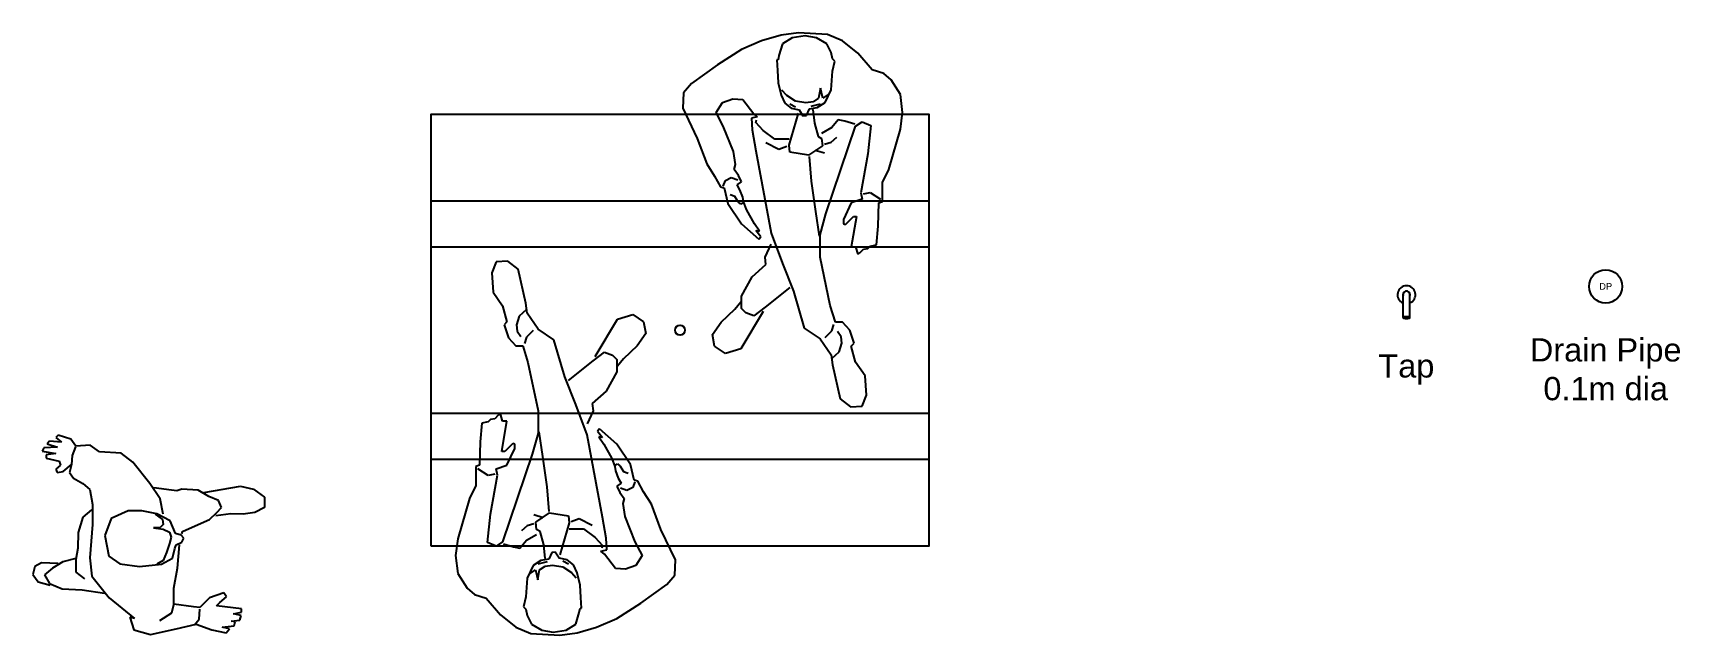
# Model space of a CAD drawing. Header units: metres. Extents: x -2.8 to 19.1, y -6.5 to 7.4.
# Drawn here: x 4.265 to 9.224, y 4.7 to 6.513 of the extents above; entities that cross this region are included whole.
import ezdxf

# ---------------------------------------------------------------- set-up
doc = ezdxf.new("R2010")
doc.units = ezdxf.units.M
doc.layers.add('Furniture', color=136, linetype='Continuous', lineweight=25, true_color=0x008080)
doc.layers.add('Utilities', color=5, linetype='Continuous', lineweight=25, true_color=0x0000ff)
doc.styles.add('textstyle22', font='')
doc.styles.add('textstyle25', font='')
doc.styles.add('textstyle26', font='')
doc.styles.get('textstyle22').set_extended_font_data('Arial')
doc.styles.get('textstyle25').set_extended_font_data('Arial')
doc.styles.get('textstyle26').set_extended_font_data('Arial')

# ---------------------------------------------------------------- blocks, each defined once
blk = doc.blocks.new('Person sitting')
at = {"layer": 'Furniture', "color": 253, "true_color": 0xa0a0a4}
for p, q in [((-0.1618, 0.648), (-0.1814, 0.6262)), ((-0.1182, 0.6763), (-0.1618, 0.648)), ((-0.0637, 0.6828), (-0.1182, 0.6763)), ((-0.0136, 0.6763), (-0.0637, 0.6828)), ((0.1084, 0.6414), (-0.0136, 0.6763)), ((-0.1814, 0.6262), (-0.1923, 0.5914)), ((0.1476, 0.6219), (0.1084, 0.6414)), ((0.2042, 0.6219), (0.1476, 0.6219)), ((0.1769, 0.5848), (0.1977, 0.6164)), ((0.2086, 0.611), (0.2042, 0.6219)), ((0.2783, 0.6088), (0.2086, 0.611)), ((0.3349, 0.6044), (0.2783, 0.6088)), ((0.3393, 0.5849), (0.3349, 0.6044)), ((-0.2424, 0.5479), (-0.2794, 0.5021)), ((-0.1923, 0.5914), (-0.2424, 0.5479)), ((-0.0354, 0.5609), (-0.0245, 0.587)), ((-0.0223, 0.5413), (-0.0354, 0.5609)), ((-0.0245, 0.587), (0.0604, 0.5783)), ((0.0604, 0.5783), (0.1781, 0.5566)), ((0.1813, 0.5653), (0.1769, 0.5848)), ((0.1781, 0.5566), (0.1977, 0.5609)), ((0.1977, 0.5609), (0.2086, 0.5283)), ((0.3458, 0.5783), (0.3393, 0.5849)), ((0.3414, 0.5413), (0.3632, 0.5479)), ((0.348, 0.5653), (0.3458, 0.5783)), ((0.3589, 0.5544), (0.348, 0.5653)), ((0.3632, 0.5479), (0.3589, 0.5544)), ((0.7292, 0.5696), (0.6878, 0.5413)), ((0.788, 0.574), (0.7292, 0.5696)), ((0.8207, 0.5609), (0.788, 0.574)), ((0.8229, 0.5261), (0.8207, 0.5609)), ((-0.2794, 0.5021), (-0.299, 0.4564)), ((-0.0376, 0.5087), (-0.042, 0.4891)), ((-0.0289, 0.5391), (-0.0376, 0.5087)), ((0.2412, 0.4521), (-0.0223, 0.5413)), ((0.2086, 0.5283), (0.2587, 0.5043)), ((0.25, 0.5435), (0.3414, 0.5283)), ((0.25, 0.5348), (0.25, 0.5435)), ((0.2739, 0.5109), (0.25, 0.5348)), ((0.2587, 0.5043), (0.2717, 0.5043)), ((0.2717, 0.5043), (0.2739, 0.5109)), ((0.3414, 0.5283), (0.3414, 0.5413)), ((0.592, 0.5239), (0.568, 0.5021)), ((0.568, 0.5021), (0.568, 0.4804)), ((0.6312, 0.537), (0.592, 0.5239)), ((0.6116, 0.4978), (0.5963, 0.4869)), ((0.6312, 0.5), (0.6116, 0.4978)), ((0.6399, 0.5283), (0.6312, 0.537)), ((0.6573, 0.4913), (0.6312, 0.5)), ((0.6878, 0.5413), (0.6399, 0.5283)), ((0.7987, 0.4947), (0.8229, 0.5261)), ((-0.299, 0.4564), (-0.3034, 0.3694)), ((-0.2707, 0.4543), (-0.2881, 0.4238)), ((-0.2445, 0.4673), (-0.2707, 0.4543)), ((-0.2249, 0.4717), (-0.2445, 0.4673)), ((-0.2184, 0.4782), (-0.2249, 0.4717)), ((-0.1879, 0.4717), (-0.2184, 0.4782)), ((-0.1316, 0.468), (-0.1879, 0.4717)), ((-0.0942, 0.4499), (-0.1316, 0.468)), ((-0.1201, 0.4612), (-0.1072, 0.4428)), ((-0.079, 0.426), (-0.0942, 0.4499)), ((-0.042, 0.4891), (-0.018, 0.4695)), ((-0.018, 0.4695), (-0.0006, 0.439)), ((0.0256, 0.4673), (0.0103, 0.4847)), ((0.0321, 0.4477), (0.0256, 0.4673)), ((0.0495, 0.4194), (0.0583, 0.4477)), ((0.3044, 0.4347), (0.2412, 0.4521)), ((0.5179, 0.4651), (0.3719, 0.4347)), ((0.568, 0.4804), (0.5179, 0.4651)), ((0.5941, 0.4695), (0.5745, 0.476)), ((0.6137, 0.4499), (0.5941, 0.4695)), ((0.6181, 0.4347), (0.666, 0.4673)), ((0.6769, 0.4695), (0.6573, 0.4913)), ((0.666, 0.4673), (0.6965, 0.4717)), ((0.6965, 0.4717), (0.7987, 0.4947)), ((-0.2881, 0.4238), (-0.2946, 0.389)), ((-0.1072, 0.4428), (-0.1366, 0.4354)), ((-0.1366, 0.4354), (-0.1072, 0.4299)), ((-0.1072, 0.4299), (-0.0962, 0.4134)), ((-0.0962, 0.4134), (-0.0925, 0.3913)), ((-0.089, 0.4341), (-0.0816, 0.4062)), ((-0.0744, 0.4022), (-0.079, 0.426)), ((-0.055, 0.3933), (-0.0744, 0.4022)), ((-0.0724, 0.4129), (-0.0311, 0.4173)), ((-0.0311, 0.4173), (0.0082, 0.4281)), ((0.0082, 0.4281), (0.0147, 0.439)), ((0.0147, 0.439), (0.0365, 0.4412)), ((0.0365, 0.4412), (0.0648, 0.3999)), ((0.0648, 0.3999), (0.0561, 0.3433)), ((0.1432, 0.4086), (0.0691, 0.402)), ((0.2347, 0.4216), (0.1432, 0.4086)), ((0.3088, 0.4325), (0.2347, 0.4216)), ((0.3719, 0.4347), (0.3044, 0.4347)), ((0.5854, 0.3868), (0.6181, 0.4347)), ((-0.3034, 0.3694), (-0.2968, 0.3171)), ((-0.2946, 0.389), (-0.2881, 0.3498)), ((-0.2881, 0.3498), (-0.2707, 0.3215)), ((-0.098, 0.3601), (-0.1146, 0.3343)), ((-0.0925, 0.3913), (-0.098, 0.3601)), ((-0.0921, 0.328), (-0.0768, 0.3476)), ((-0.0802, 0.3606), (-0.089, 0.343)), ((-0.0768, 0.3476), (-0.0721, 0.3716)), ((-0.0721, 0.3716), (-0.0536, 0.3828)), ((0.0343, 0.3411), (-0.0616, 0.3694)), ((-0.0536, 0.3828), (-0.055, 0.3933)), ((0.3915, 0.3215), (0.4743, 0.3541)), ((0.4743, 0.3541), (0.5854, 0.3868)), ((-0.2968, 0.3171), (-0.2794, 0.2584)), ((-0.2707, 0.3215), (-0.2358, 0.3106)), ((-0.2358, 0.3106), (-0.2228, 0.3084)), ((-0.2228, 0.3084), (-0.2228, 0.3041)), ((-0.2228, 0.3041), (-0.1901, 0.3063)), ((-0.1901, 0.3063), (-0.153, 0.3084)), ((-0.153, 0.3084), (-0.116, 0.3171)), ((-0.1146, 0.3343), (-0.1311, 0.3196)), ((-0.116, 0.3171), (-0.0921, 0.328)), ((0.0169, 0.2976), (-0.0093, 0.2627)), ((0.0169, 0.3411), (0.0169, 0.2976)), ((0.0474, 0.3106), (0.0278, 0.2714)), ((0.0561, 0.3433), (0.0343, 0.3411)), ((0.0386, 0.3346), (0.0474, 0.3106)), ((0.3001, 0.2867), (0.3915, 0.3215)), ((0.4634, 0.3433), (0.5222, 0.2693)), ((-0.2794, 0.2584), (-0.2533, 0.1974)), ((-0.0093, 0.2627), (-0.0332, 0.241)), ((0.0517, 0.241), (0.3001, 0.2867)), ((0.2935, 0.2519), (0.2717, 0.2366)), ((0.2717, 0.1974), (0.3175, 0.2497)), ((0.3109, 0.2562), (0.2913, 0.241)), ((0.2913, 0.241), (0.2935, 0.2519)), ((0.3175, 0.2497), (0.3109, 0.2562)), ((0.3719, 0.2693), (0.3327, 0.2867)), ((0.3937, 0.2714), (0.3719, 0.2693)), ((0.4308, 0.2301), (0.3937, 0.2714)), ((0.5222, 0.2693), (0.5484, 0.2344)), ((0.5353, 0.2627), (0.6486, 0.1953)), ((-0.1051, 0.1713), (-0.1029, 0.2018)), ((-0.1029, 0.2018), (-0.0594, 0.2344)), ((-0.0594, 0.2344), (-0.0507, 0.2453)), ((-0.0507, 0.2453), (-0.0463, 0.2279)), ((-0.0463, 0.2279), (-0.0115, 0.2301)), ((-0.0332, 0.241), (-0.042, 0.2431)), ((-0.0115, 0.2301), (0.0517, 0.241)), ((0.1911, 0.2018), (0.1694, 0.1931)), ((0.2042, 0.204), (0.1911, 0.2018)), ((0.2282, 0.2127), (0.2042, 0.204)), ((0.2072, 0.2023), (0.2128, 0.1957)), ((0.2717, 0.2366), (0.2282, 0.2127)), ((0.4896, 0.1974), (0.4308, 0.2301)), ((0.5397, 0.2105), (0.5266, 0.1974)), ((0.5484, 0.2344), (0.5397, 0.2105)), ((-0.2533, 0.1974), (-0.2075, 0.1256)), ((-0.0942, 0.1408), (-0.1051, 0.1713)), ((0.0539, 0.1735), (-0.0223, 0.143)), ((0.0931, 0.18), (0.0539, 0.1735)), ((0.1084, 0.1757), (0.0931, 0.18)), ((0.1258, 0.1887), (0.1084, 0.1757)), ((0.1454, 0.1974), (0.1258, 0.1887)), ((0.1323, 0.167), (0.1389, 0.1866)), ((0.141, 0.1496), (0.1323, 0.167)), ((0.1585, 0.143), (0.141, 0.1496)), ((0.1541, 0.1844), (0.1454, 0.1974)), ((0.1694, 0.1931), (0.1541, 0.1844)), ((0.1628, 0.1452), (0.2107, 0.1561)), ((0.1896, 0.178), (0.184, 0.1637)), ((0.205, 0.188), (0.1896, 0.178)), ((0.2128, 0.1957), (0.205, 0.188)), ((0.2107, 0.1561), (0.2717, 0.1974)), ((0.5266, 0.1974), (0.4896, 0.1974)), ((0.5288, 0.1778), (0.507, 0.1953)), ((0.568, 0.1365), (0.5288, 0.1778)), ((0.6617, 0.1496), (0.6399, 0.1169)), ((0.6486, 0.1953), (0.6617, 0.1496)), ((-0.2075, 0.1256), (-0.1509, 0.0473)), ((-0.0637, 0.1213), (-0.0942, 0.1408)), ((-0.0223, 0.143), (-0.0637, 0.1213)), ((0.0909, 0.093), (0.128, 0.1169)), ((0.128, 0.1169), (0.1606, 0.1343)), ((0.1606, 0.1343), (0.1628, 0.1452)), ((0.605, 0.1104), (0.568, 0.1365)), ((0.6399, 0.1169), (0.605, 0.1104)), ((-0.0768, 0.0211), (0.0147, 0.0647)), ((0.0147, 0.0647), (0.0909, 0.093)), ((-0.1509, 0.0473), (-0.1226, 0.0233)), ((-0.1226, 0.0233), (-0.0768, 0.0211))]:
    blk.add_line(p, q, dxfattribs=at)
blk = doc.blocks.new('Picnic table')
at = {"layer": 'Furniture', "flags": 128}
for points in [[(-0.75, 0.39), (0.75, 0.39), (0.75, 0.65), (-0.75, 0.65)], [(-0.75, -0.65), (0.75, -0.65), (0.75, 0.65), (-0.75, 0.65)], [(-0.75, -0.25), (0.75, -0.25), (0.75, 0.25), (-0.75, 0.25)], [(-0.75, -0.65), (0.75, -0.65), (0.75, -0.39), (-0.75, -0.39)]]:
    blk.add_lwpolyline(points, close=True, dxfattribs=at)
at = {"layer": 'Furniture'}
blk.add_circle((0, 0), 0.015, dxfattribs=at)
blk = doc.blocks.new('Furniture - Bench seating')
at = {"layer": 'Furniture'}
for p, rotation in [((0, 0.6), 270), ((0.02, -0.6069), 90)]:
    blk.add_blockref('Person sitting', p, dxfattribs=dict(at, rotation=rotation))
blk.add_blockref('Picnic table', (0.0126, 0.0081), dxfattribs=at)
blk = doc.blocks.new('Person walking')
at = {"layer": 'Furniture', "color": 253, "true_color": 0xa0a0a4}
for p, q in [((-0.2726, 0.3), (-0.2795, 0.2931)), ((-0.2346, 0.2879), (-0.2726, 0.3)), ((-0.3157, 0.262), (-0.3209, 0.2517)), ((-0.3209, 0.2517), (-0.2795, 0.2448)), ((-0.2743, 0.2638), (-0.3157, 0.262)), ((-0.2985, 0.2827), (-0.3054, 0.2741)), ((-0.3054, 0.2741), (-0.2743, 0.2638)), ((-0.2623, 0.2793), (-0.2985, 0.2827)), ((-0.2795, 0.2931), (-0.2623, 0.2793)), ((-0.2191, 0.2672), (-0.2346, 0.2879)), ((-0.2295, 0.2396), (-0.2191, 0.2655)), ((-0.176, 0.2706), (-0.2191, 0.2672)), ((-0.1484, 0.25), (-0.176, 0.2706)), ((-0.0828, 0.2465), (-0.1484, 0.25)), ((-0.2795, 0.2448), (-0.3088, 0.2413)), ((-0.3088, 0.2413), (-0.3088, 0.231)), ((-0.3088, 0.231), (-0.2692, 0.2224)), ((-0.2657, 0.2103), (-0.2795, 0.1982)), ((-0.2692, 0.2224), (-0.2657, 0.2103)), ((-0.2571, 0.1914), (-0.2329, 0.212)), ((-0.2329, 0.212), (-0.2381, 0.1879)), ((-0.2312, 0.212), (-0.2295, 0.2396)), ((-0.0483, 0.2189), (-0.0828, 0.2465)), ((0.0035, 0.1551), (-0.0483, 0.2189)), ((-0.2795, 0.1982), (-0.2761, 0.1879)), ((-0.2761, 0.1879), (-0.2571, 0.1914)), ((-0.2381, 0.1879), (-0.226, 0.1707)), ((-0.226, 0.1707), (-0.1984, 0.1551)), ((-0.1984, 0.1551), (-0.1777, 0.1362)), ((0.0345, 0.1086), (0.0035, 0.1551)), ((-0.1777, 0.1362), (-0.1691, 0.0914)), ((0.069, 0.1345), (0.0155, 0.1414)), ((0.0431, 0.0621), (0.0345, 0.1086)), ((0.0845, 0.1327), (0.069, 0.1345)), ((0.1001, 0.1379), (0.0845, 0.1327)), ((0.1484, 0.1345), (0.1001, 0.1379)), ((0.1812, 0.1155), (0.1484, 0.1345)), ((0.1656, 0.1276), (0.2761, 0.1465)), ((0.2105, 0.1034), (0.1812, 0.1155)), ((0.2191, 0.0827), (0.2105, 0.1034)), ((0.2761, 0.1465), (0.3157, 0.1379)), ((0.3157, 0.1379), (0.3485, 0.1138)), ((0.3485, 0.1138), (0.3485, 0.0827)), ((-0.1984, 0.0534), (-0.2122, 0.0069)), ((-0.1725, 0.0759), (-0.1984, 0.0534)), ((-0.1691, 0.0914), (-0.1691, 0.031)), ((-0.0621, 0.0724), (-0.1133, 0.0493)), ((-0.0207, 0.0724), (-0.0621, 0.0724)), ((0.0242, 0.0638), (-0.0207, 0.0724)), ((0.0198, 0.0622), (0.0414, 0.0465)), ((0.0649, 0.0419), (0.0242, 0.0638)), ((0.1829, 0.0465), (0.2053, 0.0672)), ((0.2467, 0.0638), (0.2019, 0.0569)), ((0.2053, 0.0672), (0.2191, 0.0827)), ((0.2847, 0.0621), (0.2467, 0.0638)), ((0.3192, 0.0672), (0.2847, 0.0621)), ((0.3485, 0.0827), (0.3192, 0.0672)), ((-0.2122, 0.0069), (-0.2139, -0.0396)), ((-0.1691, 0.031), (-0.1777, -0.069)), ((-0.1133, 0.0493), (-0.1318, -0.0018)), ((0.0345, 0.0224), (0.0144, 0.0208)), ((0.0144, 0.0208), (0.0431, 0.0172)), ((0.0431, 0.031), (0.0345, 0.0224)), ((0.0414, 0.0465), (0.0431, 0.031)), ((0.0431, 0.0172), (0.0621, 0.0086)), ((0.0621, 0.0086), (0.0673, -0.0069)), ((0.0811, 0.0039), (0.0649, 0.0419)), ((0.0972, -0.0012), (0.0811, 0.0039)), ((0.0999, 0.0036), (0.1018, 0.0103)), ((0.1018, 0.0103), (0.1398, 0.0276)), ((0.1398, 0.0276), (0.1829, 0.0465)), ((-0.2139, -0.0396), (-0.2191, -0.0741)), ((-0.1318, -0.0018), (-0.1196, -0.0643)), ((0.0621, -0.0259), (0.0535, -0.0534)), ((0.0673, -0.0069), (0.0621, -0.0259)), ((0.0713, -0.0701), (0.0782, -0.0408)), ((0.0782, -0.0408), (0.0822, -0.0299)), ((0.0822, -0.0299), (0.0995, -0.0219)), ((0.0863, -0.1), (0.0924, -0.0301)), ((0.1059, -0.0103), (0.0972, -0.0012)), ((0.0995, -0.0219), (0.1059, -0.0103)), ((-0.3433, -0.0948), (-0.3485, -0.1189)), ((-0.3226, -0.0845), (-0.3433, -0.0948)), ((-0.2726, -0.0862), (-0.3226, -0.0845)), ((-0.2588, -0.081), (-0.2899, -0.1)), ((-0.2191, -0.0707), (-0.2588, -0.081)), ((-0.2191, -0.0741), (-0.2191, -0.1121)), ((-0.1777, -0.069), (-0.1708, -0.1241)), ((-0.1196, -0.0643), (-0.0868, -0.0867)), ((-0.0868, -0.0867), (-0.0276, -0.0948)), ((-0.0276, -0.0948), (0.038, -0.0879)), ((0.0431, -0.0776), (0.0242, -0.0879)), ((0.038, -0.0879), (0.0713, -0.0701)), ((0.0535, -0.0534), (0.0431, -0.0776)), ((-0.3485, -0.1189), (-0.333, -0.1414)), ((-0.333, -0.1414), (-0.2968, -0.1517)), ((-0.2899, -0.1), (-0.314, -0.1207)), ((-0.314, -0.1207), (-0.2985, -0.1465)), ((-0.2985, -0.1465), (-0.2605, -0.162)), ((-0.2191, -0.1121), (-0.1932, -0.1327)), ((-0.1708, -0.1241), (-0.119, -0.1896)), ((0.0759, -0.1603), (0.0863, -0.1)), ((-0.2605, -0.162), (-0.2001, -0.1655)), ((-0.2001, -0.1655), (-0.1329, -0.1758)), ((-0.119, -0.1896), (-0.0431, -0.2517)), ((0.0759, -0.2086), (0.0759, -0.1603)), ((0.1829, -0.1896), (0.1536, -0.2189)), ((0.226, -0.1741), (0.1829, -0.1896)), ((0.2139, -0.2034), (0.2346, -0.1862)), ((0.2346, -0.1862), (0.226, -0.1741)), ((0.069, -0.2362), (0.0328, -0.2586)), ((0.0759, -0.2069), (0.069, -0.2362)), ((0.1346, -0.2172), (0.0759, -0.2086)), ((0.1536, -0.2189), (0.1346, -0.2172)), ((0.1518, -0.2534), (0.1536, -0.2241)), ((0.2036, -0.2138), (0.2139, -0.2034)), ((0.2795, -0.2224), (0.2036, -0.2138)), ((0.2554, -0.2379), (0.2795, -0.2327)), ((0.2778, -0.2431), (0.2554, -0.2379)), ((0.2743, -0.2569), (0.2778, -0.2431)), ((0.2795, -0.2327), (0.2795, -0.2224)), ((-0.0569, -0.2482), (-0.0449, -0.2862)), ((-0.0431, -0.2517), (-0.0569, -0.2482)), ((-0.0449, -0.2862), (0.0052, -0.3)), ((0.0052, -0.3), (0.0828, -0.2827)), ((0.0828, -0.2827), (0.1432, -0.2689)), ((0.138, -0.2706), (0.1518, -0.2534)), ((0.1432, -0.2689), (0.1898, -0.2862)), ((0.1898, -0.2862), (0.2329, -0.2948)), ((0.2208, -0.2775), (0.2571, -0.2741)), ((0.2433, -0.2827), (0.2208, -0.2775)), ((0.2329, -0.2948), (0.2433, -0.2827)), ((0.2485, -0.2603), (0.2743, -0.2569)), ((0.2605, -0.262), (0.2485, -0.2603)), ((0.2571, -0.2741), (0.2605, -0.262))]:
    blk.add_line(p, q, dxfattribs=at)
blk = doc.blocks.new('Furniture - Tap')
at = {"layer": 'Furniture'}
for points in [[(0.0106, 0, 5.042833), (-0.01, 0)], [(0.0106, 0.0217, 1.362521), (-0.01, 0.0217)], [(0.0106, 0.0256, 0.936931), (-0.01, 0.0256)]]:
    blk.add_lwpolyline(points, format="xyb", dxfattribs=at)
for points in [[(-0.01, -0.03), (-0.01, 0.0256)], [(0.0106, -0.03), (0.0106, 0.0256)], [(-0.01, -0.0439), (-0.01, -0.03)], [(0.0106, -0.0439), (0.0106, -0.03)]]:
    blk.add_lwpolyline(points, dxfattribs=at)
for points in [[(0.0003, -0.0466), (0.0046, -0.0463), (0.008, -0.0457), (0.0101, -0.0448), (0.0106, -0.0437), (0.0096, -0.0428), (0.0073, -0.042), (0.0041, -0.0414), (0.0003, -0.0413), (-0.0035, -0.0414), (-0.0067, -0.042), (-0.009, -0.0428), (-0.01, -0.0437), (-0.0095, -0.0448), (-0.0074, -0.0457), (-0.004, -0.0463)], [(0.0003, -0.0461), (-0.0036, -0.0458), (-0.0065, -0.0452), (-0.0079, -0.0443), (-0.0077, -0.0433), (-0.006, -0.0425), (-0.0031, -0.042), (0.0003, -0.0418), (0.0037, -0.042), (0.0066, -0.0425), (0.0083, -0.0433), (0.0085, -0.0443), (0.0071, -0.0452), (0.0042, -0.0458)]]:
    blk.add_lwpolyline(points, close=True, dxfattribs=at)
blk = doc.blocks.new('Utilities - Drain Pipe')
at = {"layer": 'Utilities'}
blk.add_circle((0, 0.05), 0.05, dxfattribs=at)
at = {"layer": 'Utilities', "color": 30, "true_color": 0xff7f00, "insert": (0, 0.05), "char_height": 0.02, "attachment_point": 5, "style": 'textstyle22'}
blk.add_mtext('DP', dxfattribs=at)

msp = doc.modelspace()

# ---------------------------------------------------------------- block references
at = {"layer": 'Furniture'}
for name, p in [('Furniture - Bench seating', (6.2007, 5.6101)), ('Furniture - Tap', (8.4, 5.7)), ('Utilities - Drain Pipe', (9, 5.7)), ('Person walking', (4.6139, 5.0016))]:
    msp.add_blockref(name, p, dxfattribs=at)

# ---------------------------------------------------------------- texts
at = {"layer": 'Furniture', "color": 30, "true_color": 0xff7f00, "char_height": 0.07, "attachment_point": 5}
for s, insert, style in [('Drain Pipe\\P0.1m dia', (9, 5.5), 'textstyle26'), ('Tap', (8.4, 5.5), 'textstyle25')]:
    msp.add_mtext(s, dxfattribs=dict(at, insert=insert, style=style))

doc.saveas('drawing.dxf')
